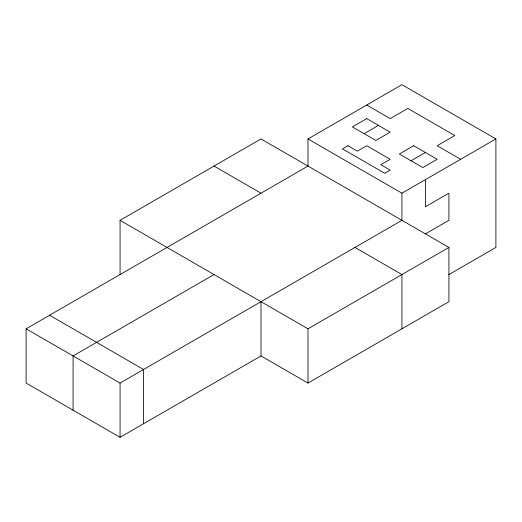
<?xml version="1.0" encoding="UTF-8"?>
<svg xmlns="http://www.w3.org/2000/svg" width="522" height="522" viewBox="0 0 522 522"><rect width="100%" height="100%" fill="white"/><g stroke="black" fill="none" stroke-linecap="round" stroke-linejoin="round"><path stroke-width="0.78" d="M120.06 274.565L120.06 220.317L261 138.943L448.92 247.441L448.92 301.683L307.98 383.057L261 355.932L120.06 437.305L26.1 383.057L26.1 328.808L307.98 166.068L307.98 138.943L401.94 84.695L495.9 138.943L495.9 247.441L448.822 274.618M364.108 133.665L378.45 125.384M214.02 274.559L73.08 355.932L73.08 410.181M411.088 160.789L425.43 152.502M307.98 138.943L401.94 193.192L495.9 138.943M26.1 328.808L120.06 383.057L401.94 220.317L401.94 193.192M425.43 233.876L448.92 220.317L448.92 193.192L425.43 206.751L425.43 179.627M120.06 220.317L307.98 328.808L448.92 247.441M366.705 105.039L390.195 118.598L407.812 108.426L454.792 135.55L437.175 145.723L460.665 159.288M214.02 166.068L261 193.192M354.96 247.441L401.94 274.559L401.94 328.808M49.59 315.249L143.55 369.491L143.55 423.74M307.98 328.808L307.98 383.057M261 301.683L261 355.932M120.06 383.057L120.06 437.305M366.705 118.598L352.363 126.879L375.853 140.444L390.195 132.164L366.705 118.598M347.913 145.723L342.465 148.868L384.747 173.284L390.195 170.133L380.799 164.711L390.195 159.288L366.705 145.723L357.309 151.152L347.913 145.723M413.685 145.723L399.343 154.003L422.833 167.569L437.175 159.288L413.685 145.723"/></g></svg>
